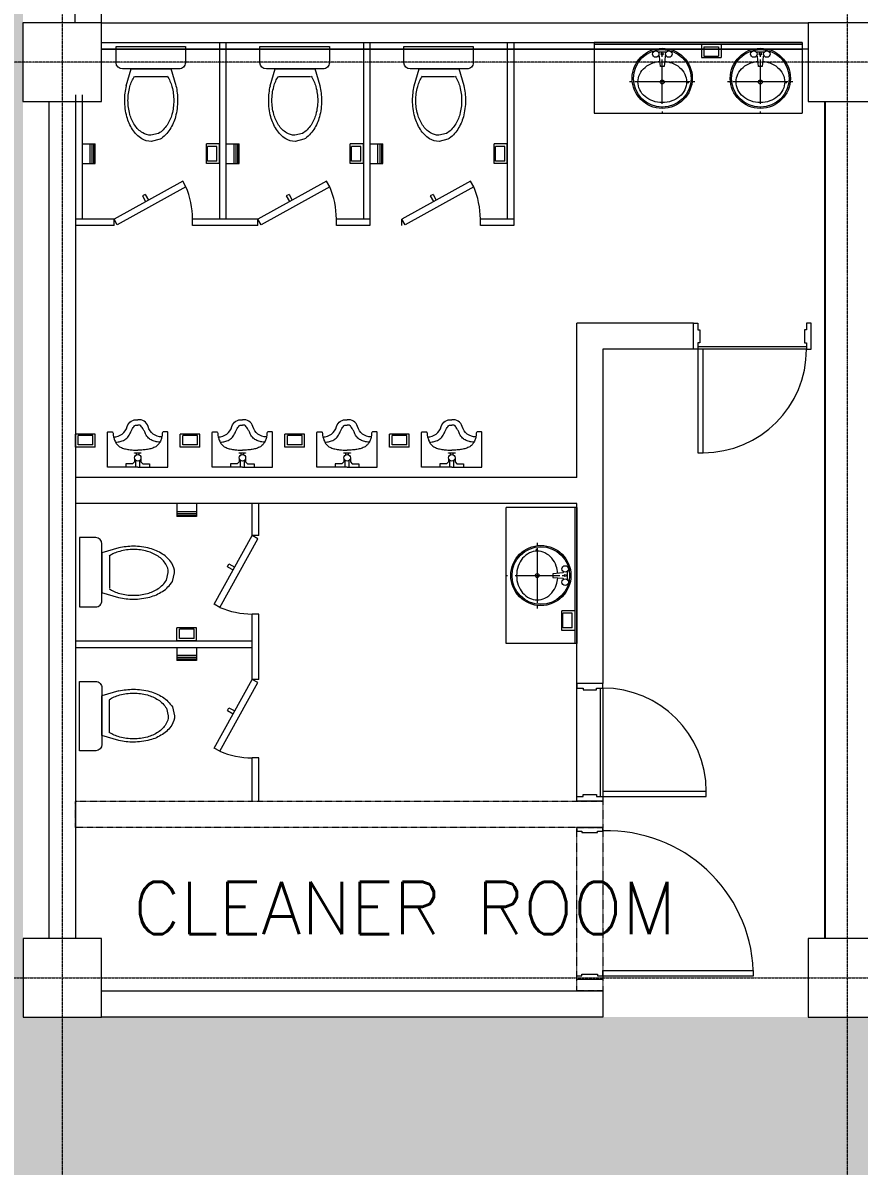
# Model space of a CAD drawing. Extents: x -59767 to 1106559, y -1290 to 1129522.
# Drawn here: x 140556 to 146947, y 438853 to 447593 of the extents above; entities that cross this region are included whole.
import ezdxf

# ---------------------------------------------------------------- set-up
doc = ezdxf.new("R2010")
doc.units = 0
doc.linetypes.add('CENTER', pattern=[2, 1.25, -0.25, 0.25, -0.25])
doc.linetypes.add('HIDDEN', pattern=[0.375, 0.25, -0.125])
doc.layers.get('0').update_dxf_attribs({"linetype": 'CONTINUOUS', "lineweight": 9})
doc.layers.add('1', color=2, linetype='CONTINUOUS')
for name, color, linetype, lineweight in [('COLUMN', 2, 'CONTINUOUS', 9), ('DOOR', 4, 'CONTINUOUS', 9), ('DRY WALL', 254, 'HIDDEN', 9), ('TEXT', 3, 'CONTINUOUS', 9), ('TOILET', 4, 'CONTINUOUS', 9), ('WALL', 7, 'CONTINUOUS', 9), ('WALL_200', 3, 'CONTINUOUS', 9), ('중간선', 5, 'CONTINUOUS', 9), ('중심선', 1, 'CENTER', 9)]:
    doc.layers.add(name, color=color, linetype=linetype, lineweight=lineweight)
doc.styles.get("Standard").update_dxf_attribs({"font": 'romans.shx', "bigfont": 'whtgtxt.shx'})

# ---------------------------------------------------------------- blocks, each defined once
blk = doc.blocks.new('column600')
at = {"layer": 'COLUMN', "linetype": 'Continuous'}
blk.add_lwpolyline([(-300, -300), (300, -300), (300, 300), (-300, 300)], close=True, dxfattribs=at)
blk = doc.blocks.new('32')
at = {"color": 4}
for p, q in [((-1319.2, 1321.8), (-1319.2, 1346.8)), ((-1269.2, 1321.8), (-1319.2, 1321.8)), ((-1254.2, 1306.8), (-1269.2, 1321.8)), ((-1244.2, 1346.8), (-1244.2, 1296.8)), ((-1214.2, 1346.8), (-1214.2, 1296.8)), ((-1204.2, 1306.8), (-1189.2, 1321.8)), ((-1189.2, 1321.8), (-1139.2, 1321.8)), ((-1139.2, 1321.8), (-1139.2, 1346.8)), ((-1254.2, 1281.8), (-1254.2, 1306.8)), ((-1254.2, 1236.8), (-1254.2, 1241.8)), ((-1254.2, 1241.8), (-1204.2, 1241.8)), ((-1204.2, 1236.8), (-1254.2, 1236.8)), ((-1239.2, 1251.8), (-1239.2, 1241.8)), ((-1219.2, 1251.8), (-1219.2, 1241.8)), ((-1204.2, 1281.8), (-1204.2, 1306.8)), ((-1204.2, 1241.8), (-1204.2, 1236.8))]:
    blk.add_line(p, q, dxfattribs=at)
for points in [[(-1229.2, 1346.8), (-1339.2, 1346.8), (-1459.2, 1346.8), (-1459.2, 1211.8), (-1459.2, 1081.8, 0.198912), (-1457.8, 1078.3, 0.198912), (-1454.2, 1076.8), (-1444.2, 1076.8), (-1424.2, 1076.8, 0.198912), (-1422.6, 1077.5, 0.063313), (-1419.2, 1081.8, 0.157252), (-1416.3, 1094.8, -0.093254), (-1414.2, 1116.8, -0.019564), (-1405.8, 1142.4, -0.033438), (-1399.2, 1156.8, -0.037775), (-1393.4, 1166, -0.028998), (-1384.2, 1176.8, -0.078156), (-1361, 1194.7, -0.067116), (-1329.2, 1206.8, -0.008472), (-1322.7, 1208.2, -0.00299), (-1304.2, 1211.8, -0.029725), (-1270.5, 1216.1, -0.024437), (-1229.2, 1216.8)], [(-1229.2, 1346.8), (-1119.2, 1346.8), (-999.2, 1346.8), (-999.2, 1211.8), (-999.2, 1081.8, -0.198912), (-1000.7, 1078.3, -0.198912), (-1004.2, 1076.8), (-1014.2, 1076.8), (-1034.2, 1076.8, -0.198912), (-1035.9, 1077.5, -0.063313), (-1039.2, 1081.8, -0.157252), (-1042.1, 1094.8, 0.093254), (-1044.2, 1116.8, 0.019564), (-1052.7, 1142.4, 0.033438), (-1059.2, 1156.8, 0.037775), (-1065.1, 1166, 0.028998), (-1074.2, 1176.8, 0.078156), (-1097.4, 1194.7, 0.067116), (-1129.2, 1206.8, 0.008472), (-1135.7, 1208.2, 0.00299), (-1154.2, 1211.8, 0.029725), (-1187.9, 1216.1, 0.024437), (-1229.2, 1216.8)], [(-1399.2, 1156.8, -0.028843), (-1378.1, 1155, -0.042834), (-1364.2, 1151.8, -0.02628), (-1330.8, 1139, -0.069019), (-1319.2, 1131.8, -0.04558), (-1305.6, 1118.2, -0.043799), (-1294.2, 1101.8, -0.025173), (-1285.3, 1084.1, 0.020072), (-1274.2, 1061.8, 0.022189), (-1263.9, 1044.7, 0.027483), (-1254.2, 1031.8, 0.170498), (-1246.9, 1027.5, 0.080612), (-1229.2, 1026.8)], [(-1059.2, 1156.8, 0.028843), (-1080.3, 1155, 0.042834), (-1094.2, 1151.8, 0.02628), (-1127.6, 1139, 0.069019), (-1139.2, 1131.8, 0.04558), (-1152.8, 1118.2, 0.043799), (-1164.2, 1101.8, 0.025173), (-1173.2, 1084.1, -0.020072), (-1184.2, 1061.8, -0.022189), (-1194.6, 1044.7, -0.027483), (-1204.2, 1031.8, -0.170498), (-1211.6, 1027.5, -0.080612), (-1229.2, 1026.8)], [(-1414.2, 1116.8, -0.337547), (-1309.2, 1036.8, 0.389909), (-1229.2, 986.8, -0.037166)], [(-1044.2, 1116.8, 0.337547), (-1149.2, 1036.8, -0.389909), (-1229.2, 986.8, 0.037166)]]:
    blk.add_lwpolyline(points, format="xyb", dxfattribs=at)
blk.add_circle((-1229.2, 1276.8), 25, dxfattribs=at)

msp = doc.modelspace()

# ---------------------------------------------------------------- hatches: boundary and pattern name
at = {"layer": '중간선', "transparency": 33554585}
h = msp.add_hatch(dxfattribs=at)
h.set_pattern_fill('DOTS', color=6, scale=100)
h.set_pattern_definition([(0, (-153659.02, 0), (79.375, 158.75), [0, -158.75])])
h.paths.add_polyline_path([(62206.8, 437492.8), (147155.5, 437492.8), (147155.5, 431342.8), (135156.3, 431342.8), (135155.8, 408342.9), (110306.8, 408342.9), (110306.8, 413342.8), (42731.8, 413342.8), (42731.8, 411042.9), (107706.8, 411042.9), (107706.8, 405943.1), (137455.8, 405943.1), (137455.8, 425942.8), (149156.8, 425942.8), (149156.8, 437492.8), (154558.2, 437492.8), (154558.2, 439992.8), (140556.3, 439992.8), (140556.3, 447592.8), (140556.8, 447592.8), (140556.8, 458268.2), (152605.7, 458268.2), (152607, 460992.8), (134958.2, 460992.8), (134958.2, 458267.7), (138156.7, 458267.7), (138156.7, 453992.8), (138156.7, 449230.7), (138156.7, 449192.8), (138156.7, 439992.8), (62200.3, 439993.6)])

# ---------------------------------------------------------------- linework, layer by layer
at = {"layer": '1', "linetype": 'Continuous'}
msp.add_line((146685.9, 446992.8), (146685.9, 440592.8), dxfattribs=at)
at = {"layer": 'DOOR'}
for p, q in [((145680, 445097.1), (145680, 445297.1)), ((146545, 445117.1), (145715, 445117.1)), ((146545, 445097.1), (145715, 445097.1)), ((144988.7, 442542.8), (144788.7, 442542.8)), ((144968.7, 442507.8), (144968.7, 441677.8)), ((144988.7, 442507.8), (144988.7, 441677.8)), ((144988.7, 441642.8), (144788.7, 441642.8))]:
    msp.add_line(p, q, dxfattribs=at)
for points in [[(145680, 445097.1), (145680, 445297.1), (145715, 445297.1), (145715, 445247.1), (145730, 445247.1), (145730, 445147.1), (145715, 445147.1), (145715, 445097.1)], [(146580, 445097.1), (146580, 445297.1), (146545, 445297.1), (146545, 445247.1), (146530, 445247.1), (146530, 445147.1), (146545, 445147.1), (146545, 445097.1)], [(145755, 445097.1), (145715, 445097.1), (145715, 444307.1), (145755, 444307.1)], [(144988.7, 442542.8), (144788.7, 442542.8), (144788.7, 442507.8), (144838.7, 442507.8), (144838.7, 442492.8), (144938.7, 442492.8), (144938.7, 442507.8), (144988.7, 442507.8)], [(144988.7, 441642.8), (144788.7, 441642.8), (144788.7, 441677.8), (144838.7, 441677.8), (144838.7, 441692.8), (144938.7, 441692.8), (144938.7, 441677.8), (144988.7, 441677.8)], [(144988.7, 441717.8), (144988.7, 441677.8), (145778.7, 441677.8), (145778.7, 441717.8)]]:
    msp.add_lwpolyline(points, close=True, dxfattribs=at)
for centre, start, end in [((145755, 445097.1), 270, 0), ((144988.7, 441717.8), 0, 90)]:
    msp.add_arc(centre, 790, start, end, dxfattribs=at)
at = {"layer": 'DRY WALL', "linetype": 'HIDDEN', "lineweight": 9, "ltscale": 0.5}
for points in [[(140958.2, 441642.8), (144988.7, 441642.8), (144988.7, 441442.8), (140958.2, 441442.8)], [(144988.7, 441442.8), (144988.7, 440192.8), (144788.7, 440192.8), (144788.7, 441442.8)]]:
    msp.add_lwpolyline(points, close=True, dxfattribs=at)
at = {"layer": 'TOILET'}
for p, q in [((142058.2, 447442.8), (142058.2, 446092.8)), ((142108.2, 447442.8), (142108.2, 446092.8)), ((143158.2, 447442.8), (143158.2, 446092.8)), ((143158.2, 447442.8), (143158.2, 446092.8)), ((143208.2, 447442.8), (143208.2, 446042.8)), ((143208.2, 447442.8), (143208.2, 446092.8)), ((144258.2, 447442.8), (144258.2, 446092.8)), ((144308.2, 447442.8), (144308.2, 446042.8)), ((145742.3, 447427.7), (145742.3, 447328)), ((145761.3, 447408.7), (145761.3, 447337.3)), ((145761.3, 447408.7), (145873.3, 447408.7)), ((145873.3, 447408.7), (145873.3, 447337.3)), ((145892.3, 447427.7), (145892.3, 447328)), ((145742.3, 447328), (145892.3, 447328)), ((140958.2, 447042.8), (140958.2, 446042.8)), ((141008.2, 447042.8), (141008.2, 446092.8)), ((141008.2, 446667.8), (141107.9, 446667.8)), ((141070.1, 446517.8), (141070.1, 446667.8)), ((141107.9, 446517.8), (141107.9, 446667.8)), ((142058.2, 446667.8), (141958.5, 446667.8)), ((141958.5, 446517.8), (141958.5, 446667.8)), ((142039.2, 446648.8), (141967.8, 446648.8)), ((142039.2, 446536.8), (142039.2, 446648.8)), ((142058.2, 446517.8), (142058.2, 446667.8)), ((142108.2, 446667.8), (142207.9, 446667.8)), ((142170.1, 446517.8), (142170.1, 446667.8)), ((142207.9, 446517.8), (142207.9, 446667.8)), ((143158.2, 446667.8), (143058.5, 446667.8)), ((143058.5, 446517.8), (143058.5, 446667.8)), ((143139.2, 446648.8), (143067.8, 446648.8)), ((143139.2, 446536.8), (143139.2, 446648.8)), ((143158.2, 446517.8), (143158.2, 446667.8)), ((143158.2, 446517.8), (143158.2, 446667.8)), ((143208.2, 446667.8), (143307.9, 446667.8)), ((143270.1, 446517.8), (143270.1, 446667.8)), ((143307.9, 446517.8), (143307.9, 446667.8)), ((144258.2, 446667.8), (144158.5, 446667.8)), ((144158.5, 446517.8), (144158.5, 446667.8)), ((144239.2, 446648.8), (144167.8, 446648.8)), ((144239.2, 446536.8), (144239.2, 446648.8)), ((144258.2, 446517.8), (144258.2, 446667.8)), ((142039.2, 446536.8), (141967.8, 446536.8)), ((143139.2, 446536.8), (143067.8, 446536.8)), ((144239.2, 446536.8), (144167.8, 446536.8)), ((141008.2, 446517.8), (141107.9, 446517.8)), ((142058.2, 446517.8), (141958.5, 446517.8)), ((142108.2, 446517.8), (142207.9, 446517.8)), ((143158.2, 446517.8), (143058.5, 446517.8)), ((143208.2, 446517.8), (143307.9, 446517.8)), ((144258.2, 446517.8), (144158.5, 446517.8)), ((141777.7, 446383.4), (141252.6, 446092.8)), ((141801.9, 446339.7), (141777.7, 446383.4)), ((142877.7, 446383.4), (142352.6, 446092.8)), ((142901.9, 446339.7), (142877.7, 446383.4)), ((143977.7, 446383.4), (143452.6, 446092.8)), ((144001.9, 446339.7), (143977.7, 446383.4)), ((141801.9, 446339.7), (141276.8, 446049.1)), ((141490.9, 446281.9), (141469.1, 446269.8)), ((141469.1, 446269.8), (141493.3, 446226)), ((141490.9, 446281.9), (141515.2, 446238.1)), ((142901.9, 446339.7), (142376.8, 446049.1)), ((142590.9, 446281.9), (142569.1, 446269.8)), ((142569.1, 446269.8), (142593.3, 446226)), ((142590.9, 446281.9), (142615.2, 446238.1)), ((144001.9, 446339.7), (143476.8, 446049.1)), ((143690.9, 446281.9), (143669.1, 446269.8)), ((143669.1, 446269.8), (143693.3, 446226)), ((143690.9, 446281.9), (143715.2, 446238.1)), ((141252.6, 446092.8), (140958.2, 446092.8)), ((141252.6, 446042.8), (141252.6, 446092.8)), ((141276.8, 446049.1), (141252.6, 446092.8)), ((141252.6, 446042.8), (141252.6, 446092.8)), ((142352.6, 446092.8), (141852.6, 446092.8)), ((141852.6, 446042.8), (141852.6, 446092.8)), ((142352.6, 446042.8), (142352.6, 446092.8)), ((142376.8, 446049.1), (142352.6, 446092.8)), ((142352.6, 446042.8), (142352.6, 446092.8)), ((142952.6, 446042.8), (142952.6, 446092.8)), ((143208.2, 446092.8), (142952.6, 446092.8)), ((143452.6, 446042.8), (143452.6, 446092.8)), ((143476.8, 446049.1), (143452.6, 446092.8)), ((143452.6, 446042.8), (143452.6, 446092.8)), ((144052.6, 446042.8), (144052.6, 446092.8)), ((144308.2, 446092.8), (144052.6, 446092.8)), ((141252.6, 446042.8), (140958.2, 446042.8)), ((142352.6, 446042.8), (141852.6, 446042.8)), ((143208.2, 446042.8), (142952.6, 446042.8)), ((144308.2, 446042.8), (144052.6, 446042.8)), ((140958.7, 444347.9), (140958.7, 444447.6)), ((141108.7, 444447.6), (140958.7, 444447.6)), ((140977.7, 444366.9), (140977.7, 444438.3)), ((141089.7, 444366.9), (141089.7, 444438.3)), ((141108.7, 444347.9), (141108.7, 444447.6)), ((141758.7, 444347.9), (141758.7, 444447.6)), ((141908.7, 444447.6), (141758.7, 444447.6)), ((141777.7, 444366.9), (141777.7, 444438.3)), ((141889.7, 444366.9), (141889.7, 444438.3)), ((141908.7, 444347.9), (141908.7, 444447.6)), ((142558.7, 444347.9), (142558.7, 444447.6)), ((142708.7, 444447.6), (142558.7, 444447.6)), ((142577.7, 444366.9), (142577.7, 444438.3)), ((142689.7, 444366.9), (142689.7, 444438.3)), ((142708.7, 444347.9), (142708.7, 444447.6)), ((143358.7, 444347.9), (143358.7, 444447.6)), ((143508.7, 444447.6), (143358.7, 444447.6)), ((143377.7, 444366.9), (143377.7, 444438.3)), ((143489.7, 444366.9), (143489.7, 444438.3)), ((143508.7, 444347.9), (143508.7, 444447.6)), ((141108.7, 444347.9), (140958.7, 444347.9)), ((141089.7, 444366.9), (140977.7, 444366.9)), ((141908.7, 444347.9), (141758.7, 444347.9)), ((141889.7, 444366.9), (141777.7, 444366.9)), ((142708.7, 444347.9), (142558.7, 444347.9)), ((142689.7, 444366.9), (142577.7, 444366.9)), ((143508.7, 444347.9), (143358.7, 444347.9)), ((143489.7, 444366.9), (143377.7, 444366.9)), ((141733.2, 443917.9), (141733.2, 443818.2)), ((141883.2, 443917.9), (141883.2, 443818.2)), ((142308.2, 443673.5), (142308.2, 443917.9)), ((142358.2, 443673.5), (142358.2, 443917.9)), ((141883.2, 443856), (141733.2, 443856)), ((141883.2, 443818.2), (141733.2, 443818.2)), ((142017.6, 443148.4), (142308.2, 443673.5)), ((142061.4, 443124.2), (142351.9, 443649.3)), ((142358.2, 443673.5), (142308.2, 443673.5)), ((142351.9, 443649.3), (142308.2, 443673.5)), ((142358.2, 443673.5), (142308.2, 443673.5)), ((142119.2, 443435.1), (142131.3, 443457)), ((142119.2, 443435.1), (142162.9, 443410.9)), ((142131.3, 443457), (142175, 443432.8)), ((142061.4, 443124.2), (142017.6, 443148.4)), ((142308.2, 442573.5), (142308.2, 443073.5)), ((142358.2, 443073.5), (142308.2, 443073.5)), ((142358.2, 442573.5), (142358.2, 443073.5)), ((144773.7, 443098), (144674, 443098)), ((144674, 442948), (144674, 443098)), ((144754.7, 443079), (144683.3, 443079)), ((144754.7, 442967), (144754.7, 443079)), ((141733.2, 442867.9), (141733.2, 442967.6)), ((141883.2, 442967.6), (141733.2, 442967.6)), ((141752.2, 442886.9), (141752.2, 442958.3)), ((141864.2, 442886.9), (141864.2, 442958.3)), ((141883.2, 442867.9), (141883.2, 442967.6)), ((144773.7, 442948), (144674, 442948)), ((144754.7, 442967), (144683.3, 442967)), ((140958.2, 442867.9), (142308.2, 442867.9)), ((141883.2, 442867.9), (141733.2, 442867.9)), ((141864.2, 442886.9), (141752.2, 442886.9)), ((140958.2, 442817.9), (142308.2, 442817.9)), ((141733.2, 442817.9), (141733.2, 442718.2)), ((141883.2, 442817.9), (141883.2, 442718.2)), ((141883.2, 442756), (141733.2, 442756)), ((141883.2, 442718.2), (141733.2, 442718.2)), ((142017.6, 442048.4), (142308.2, 442573.5)), ((142061.4, 442024.2), (142351.9, 442549.3)), ((142358.2, 442573.5), (142308.2, 442573.5)), ((142351.9, 442549.3), (142308.2, 442573.5)), ((142358.2, 442573.5), (142308.2, 442573.5)), ((142119.2, 442335.1), (142131.3, 442357)), ((142119.2, 442335.1), (142162.9, 442310.9)), ((142131.3, 442357), (142175, 442332.8)), ((142061.4, 442024.2), (142017.6, 442048.4)), ((142308.2, 441642.8), (142308.2, 441973.5)), ((142358.2, 441973.5), (142308.2, 441973.5)), ((142358.2, 441642.8), (142358.2, 441973.5))]:
    msp.add_line(p, q, dxfattribs=at)
at = {"layer": 'TOILET', "color": 4}
for p, q in [((144922.3, 447442.7), (144922.3, 446902.7)), ((146512.3, 447442.7), (144922.3, 447442.7)), ((146512.3, 447427.7), (144922.3, 447427.7)), ((146512.3, 447442.7), (146512.3, 446902.7)), ((145471.6, 447368.7), (145413, 447368.7)), ((145416.1, 447340.7), (145413, 447340.7)), ((145428.3, 447259.7), (145421.1, 447336.2)), ((145442.3, 447332.7), (145442.3, 447352.7)), ((145463.5, 447336.2), (145456.3, 447259.7)), ((145471.6, 447340.7), (145468.5, 447340.7)), ((145761.3, 447337.3), (145873.3, 447337.3)), ((146221.6, 447368.7), (146163, 447368.7)), ((146166.1, 447340.7), (146163, 447340.7)), ((146178.3, 447259.7), (146171.1, 447336.2)), ((146192.3, 447332.7), (146192.3, 447352.7)), ((146213.5, 447336.2), (146206.3, 447259.7)), ((146221.6, 447340.7), (146218.5, 447340.7)), ((141345.9, 447112.3), (141384.1, 447241.8)), ((141384.1, 447241.8), (141689.6, 447241.8)), ((141727.7, 447112.3), (141689.6, 447241.8)), ((142445.9, 447112.3), (142484.1, 447241.8)), ((142484.1, 447241.8), (142789.6, 447241.8)), ((142827.7, 447112.3), (142789.6, 447241.8)), ((143545.9, 447112.3), (143584.1, 447241.8)), ((143584.1, 447241.8), (143889.6, 447241.8)), ((143927.7, 447112.3), (143889.6, 447241.8)), ((145456.3, 447259.7), (145428.3, 447259.7)), ((145442.3, 446972.7), (145442.3, 447312.7)), ((146206.3, 447259.7), (146178.3, 447259.7)), ((146192.3, 446972.7), (146192.3, 447312.7)), ((141411.2, 447183.4), (141655.2, 447183.4)), ((142511.2, 447183.4), (142755.2, 447183.4)), ((143611.2, 447183.4), (143855.2, 447183.4)), ((145212.3, 447141.2), (145191.3, 447141.2)), ((145652.3, 447141.2), (145232.3, 447141.2)), ((145691.3, 447141.2), (145672.3, 447141.2)), ((145962.3, 447141.2), (145941.3, 447141.2)), ((146402.3, 447141.2), (145982.3, 447141.2)), ((146441.3, 447141.2), (146422.3, 447141.2)), ((145645.5, 447134), (145626.5, 447134)), ((146395.5, 447134), (146376.5, 447134)), ((144922.3, 446902.7), (146512.3, 446902.7)), ((145442.3, 446937.2), (145442.3, 446952.7)), ((145443.2, 446898.6), (145443.2, 446914.6)), ((146192.3, 446937.2), (146192.3, 446952.7)), ((146193.2, 446898.6), (146193.2, 446914.6)), ((141967.8, 446536.8), (141967.8, 446648.8)), ((143067.8, 446536.8), (143067.8, 446648.8)), ((144167.8, 446536.8), (144167.8, 446648.8)), ((141089.7, 444438.3), (140977.7, 444438.3)), ((141889.7, 444438.3), (141777.7, 444438.3)), ((142689.7, 444438.3), (142577.7, 444438.3)), ((143489.7, 444438.3), (143377.7, 444438.3)), ((144248.7, 442847.9), (144248.7, 443887.9)), ((144788.7, 443887.9), (144248.7, 443887.9)), ((144773.7, 443887.9), (144773.7, 442847.9)), ((144788.7, 443887.9), (144788.7, 442847.9)), ((141288.8, 443580.2), (141159.2, 443542)), ((144480, 443571.1), (144480, 443552.1)), ((144487.2, 443616.9), (144487.2, 443597.9)), ((144487.2, 443577.9), (144487.2, 443157.9)), ((141159.2, 443542), (141159.2, 443236.5)), ((141217.6, 443514.9), (141217.6, 443270.9)), ((144682.2, 443389.1), (144605.7, 443381.9)), ((144605.7, 443381.9), (144605.7, 443353.9)), ((144686.7, 443397.2), (144686.7, 443394.1)), ((144714.7, 443397.2), (144714.7, 443338.6)), ((144244.6, 443368.8), (144260.6, 443368.8)), ((144283.2, 443367.9), (144298.7, 443367.9)), ((144318.7, 443367.9), (144658.7, 443367.9)), ((144605.7, 443353.9), (144682.2, 443346.7)), ((144678.7, 443367.9), (144698.7, 443367.9)), ((144686.7, 443341.7), (144686.7, 443338.6)), ((141288.8, 443198.4), (141159.2, 443236.5)), ((144487.2, 443137.9), (144487.2, 443116.9)), ((144683.3, 442967), (144683.3, 443079)), ((141864.2, 442958.3), (141752.2, 442958.3)), ((144788.7, 442847.9), (144248.7, 442847.9)), ((141288.8, 442487.4), (141159.2, 442449.3)), ((141159.2, 442143.8), (141159.2, 442449.3)), ((141217.6, 442170.9), (141217.6, 442414.9)), ((141288.8, 442105.6), (141159.2, 442143.8))]:
    msp.add_line(p, q, dxfattribs=at)
at = {"layer": 'TOILET', "linetype": 'Continuous'}
msp.add_line((145342.7, 447222.4), (145342.7, 447222.4), dxfattribs=at)
at = {"layer": 'TOILET', "color": 6}
for p, q in [((141086, 446517.8), (141086, 446667.8)), ((141098.6, 446517.8), (141098.6, 446667.8)), ((142186, 446517.8), (142186, 446667.8)), ((142198.6, 446517.8), (142198.6, 446667.8)), ((143286, 446517.8), (143286, 446667.8)), ((143298.6, 446517.8), (143298.6, 446667.8)), ((141883.2, 443840.1), (141733.2, 443840.1)), ((141883.2, 443827.5), (141733.2, 443827.5)), ((141883.2, 442740.1), (141733.2, 442740.1)), ((141883.2, 442727.5), (141733.2, 442727.5))]:
    msp.add_line(p, q, dxfattribs=at)
at = {"layer": 'TOILET', "color": 4}
for points in [[(141749.4, 447241.5), (141317, 447241.5, -0.4), (141268.2, 447288), (141268.2, 447412.8), (141798.2, 447412.8), (141798.2, 447288, -0.428571), (141749.4, 447241.5)], [(142849.4, 447241.5), (142417, 447241.5, -0.4), (142368.2, 447288), (142368.2, 447412.8), (142898.2, 447412.8), (142898.2, 447288, -0.428571), (142849.4, 447241.5)], [(143949.4, 447241.5), (143517, 447241.5, -0.4), (143468.2, 447288), (143468.2, 447412.8), (143998.2, 447412.8), (143998.2, 447288, -0.428571), (143949.4, 447241.5)], [(145460, 447298.5, -0.064435), (145514.8, 447286.8, -0.091719), (145573.8, 447252.9, -0.103599), (145614.7, 447200.3, -0.113912), (145628.3, 447141.2, -0.113912), (145614.7, 447082.1, -0.103599), (145573.8, 447029.5, -0.091719), (145514.8, 446995.6, -0.084785), (145442.3, 446983.2, -0.084785), (145369.8, 446995.6, -0.091719), (145310.8, 447029.5, -0.103599), (145269.9, 447082.1, -0.113912), (145256.3, 447141.2, -0.113912), (145269.9, 447200.3, -0.103599), (145310.8, 447252.9, -0.091719), (145369.8, 447286.8, -0.064435), (145424.6, 447298.5)], [(146210, 447298.5, -0.064435), (146264.8, 447286.8, -0.091719), (146323.8, 447252.9, -0.103599), (146364.7, 447200.3, -0.113912), (146378.3, 447141.2, -0.113912), (146364.7, 447082.1, -0.103599), (146323.8, 447029.5, -0.091719), (146264.8, 446995.6, -0.084785), (146192.3, 446983.2, -0.084785), (146119.8, 446995.6, -0.091719), (146060.8, 447029.5, -0.103599), (146019.9, 447082.1, -0.113912), (146006.3, 447141.2, -0.113912), (146019.9, 447200.3, -0.103599), (146060.8, 447252.9, -0.091719), (146119.8, 447286.8, -0.064435), (146174.6, 447298.5)], [(141709.4, 446999.3, -0.06667), (141695.2, 446893.5, -0.079177), (141658.1, 446811.4, -0.107152), (141593.1, 446747.7), (141534.4, 446733.6, -0.141301), (141471.7, 446751.7, -0.107152), (141410.7, 446811.4, -0.079177), (141373.6, 446893.5, -0.06667), (141359.4, 446999.3, -0.06667), (141373.6, 447105.2, -0.076617), (141409.1, 447184.8)], [(141659, 447185.9, -0.07779), (141695.2, 447105.2, -0.06667), (141709.4, 446999.3)], [(142809.4, 446999.3, -0.06667), (142795.2, 446893.5, -0.079177), (142758.1, 446811.4, -0.107152), (142693.1, 446747.7), (142634.4, 446733.6, -0.141301), (142571.7, 446751.7, -0.107152), (142510.7, 446811.4, -0.079177), (142473.6, 446893.5, -0.06667), (142459.4, 446999.3, -0.06667), (142473.6, 447105.2, -0.076617), (142509.1, 447184.8)], [(142759, 447185.9, -0.07779), (142795.2, 447105.2, -0.06667), (142809.4, 446999.3)], [(143909.4, 446999.3, -0.06667), (143895.2, 446893.5, -0.079177), (143858.1, 446811.4, -0.107152), (143793.1, 446747.7), (143734.4, 446733.6, -0.141301), (143671.7, 446751.7, -0.107152), (143610.7, 446811.4, -0.079177), (143573.6, 446893.5, -0.06667), (143559.4, 446999.3, -0.06667), (143573.6, 447105.2, -0.076617), (143609.1, 447184.8)], [(143859, 447185.9, -0.07779), (143895.2, 447105.2, -0.06667), (143909.4, 446999.3)], [(141738.8, 447000.5, -0.065122), (141722.4, 446875, -0.077906), (141679.6, 446778, -0.107177), (141604.1, 446702.5), (141536.7, 446685.9, -0.144137), (141464.5, 446707.1, -0.107177), (141393.8, 446778, -0.077906), (141351, 446875, -0.065122), (141334.6, 447000.5, -0.05768), (141347.5, 447111.9)], [(141725.9, 447111.8, -0.057645), (141738.8, 447000.5)], [(142838.8, 447000.5, -0.065122), (142822.4, 446875, -0.077906), (142779.6, 446778, -0.107177), (142704.1, 446702.5), (142636.7, 446685.9, -0.144137), (142564.5, 446707.1, -0.107177), (142493.8, 446778, -0.077906), (142451, 446875, -0.065122), (142434.6, 447000.5, -0.05768), (142447.5, 447111.9)], [(142825.9, 447111.8, -0.057645), (142838.8, 447000.5)], [(143938.8, 447000.5, -0.065122), (143922.4, 446875, -0.077906), (143879.6, 446778, -0.107177), (143804.1, 446702.5), (143736.7, 446685.9, -0.144137), (143664.5, 446707.1, -0.107177), (143593.8, 446778, -0.077906), (143551, 446875, -0.065122), (143534.6, 447000.5, -0.05768), (143547.5, 447111.9)], [(143925.9, 447111.8, -0.057645), (143938.8, 447000.5)], [(141159.5, 443176.7), (141159.5, 443609.1, 0.4), (141113.1, 443657.9), (140988.2, 443657.9), (140988.2, 443127.9), (141113.1, 443127.9, 0.428571), (141159.5, 443176.7)], [(141401.7, 443216.7, 0.06667), (141507.5, 443230.9, 0.079177), (141589.6, 443267.9, 0.107152), (141653.4, 443333), (141667.5, 443391.7, 0.141301), (141649.4, 443454.4, 0.107152), (141589.6, 443515.4, 0.079177), (141507.5, 443552.5, 0.06667), (141401.7, 443566.7, 0.06667), (141295.9, 443552.5, 0.076617), (141216.2, 443517)], [(141400.6, 443187.3, 0.065122), (141526, 443203.7, 0.077906), (141623, 443246.5, 0.107177), (141698.6, 443322), (141715.1, 443389.4, 0.144137), (141693.9, 443461.5, 0.107177), (141623, 443532.3, 0.077906), (141526, 443575.1, 0.065122), (141400.6, 443591.5, 0.05768), (141289.1, 443578.6)], [(144644.5, 443385.6, 0.064435), (144632.8, 443440.4, 0.091719), (144598.9, 443499.4, 0.103599), (144546.3, 443540.3, 0.113912), (144487.2, 443553.9, 0.113912), (144428.1, 443540.3, 0.103599), (144375.5, 443499.4, 0.091719), (144341.6, 443440.4, 0.084785), (144329.2, 443367.9, 0.084785), (144341.6, 443295.4, 0.091719), (144375.5, 443236.4, 0.103599), (144428.1, 443195.6, 0.113912), (144487.2, 443181.9, 0.113912), (144546.3, 443195.6, 0.103599), (144598.9, 443236.4, 0.091719), (144632.8, 443295.4, 0.064435), (144644.5, 443350.2)], [(141215.1, 443267.1, 0.07779), (141295.9, 443230.9, 0.06667), (141401.7, 443216.7)], [(141289.2, 443200.2, 0.057645), (141400.6, 443187.3)], [(141159.5, 442509.1), (141159.5, 442076.7, -0.4), (141113.1, 442027.9), (140988.2, 442027.9), (140988.2, 442557.9), (141113.1, 442557.9, -0.428571), (141159.5, 442509.1)], [(141215.1, 442418.7, -0.07779), (141295.9, 442454.9, -0.06667), (141401.7, 442469.1)], [(141401.7, 442469.1, -0.06667), (141507.5, 442454.9, -0.079177), (141589.6, 442417.9, -0.107152), (141653.4, 442352.8), (141667.5, 442294.1, -0.141301), (141649.4, 442231.4, -0.107152), (141589.6, 442170.4, -0.079177), (141507.5, 442133.3, -0.06667), (141401.7, 442119.1, -0.06667), (141295.9, 442133.3, -0.076617), (141216.2, 442168.8)], [(141400.6, 442498.5, -0.065122), (141526, 442482.1, -0.077906), (141623, 442439.3, -0.107177), (141698.6, 442363.9), (141715.1, 442296.4, -0.144137), (141693.9, 442224.3, -0.107177), (141623, 442153.5, -0.077906), (141526, 442110.7, -0.065122), (141400.6, 442094.3, -0.05768), (141289.1, 442107.2)], [(141289.2, 442485.6, -0.057645), (141400.6, 442498.5)]]:
    msp.add_lwpolyline(points, format="xyb", dxfattribs=at)
for points in [[(141663.6, 447241.7), (141406.4, 447241.7)], [(141406.4, 447241.7), (141663.6, 447241.7)], [(142763.6, 447241.7), (142506.4, 447241.7)], [(142506.4, 447241.7), (142763.6, 447241.7)], [(143863.6, 447241.7), (143606.4, 447241.7)], [(143606.4, 447241.7), (143863.6, 447241.7)], [(141159.3, 443262.4), (141159.3, 443519.7)], [(141159.3, 443519.7), (141159.3, 443262.4)], [(141159.3, 442423.4), (141159.3, 442166.1)], [(141159.3, 442166.1), (141159.3, 442423.4)]]:
    msp.add_lwpolyline(points, dxfattribs=at)
for centre, radius in [((145442.3, 447168.7), 230), ((145442.3, 447168.7), 220), ((145392.3, 447354.7), 25), ((145442.3, 447354.7), 8), ((145492.3, 447354.7), 25), ((146192.3, 447168.7), 230), ((146192.3, 447168.7), 220), ((146142.3, 447354.7), 25), ((146192.3, 447354.7), 8), ((146242.3, 447354.7), 25), ((145442.3, 447141.2), 15), ((146192.3, 447141.2), 15), ((144514.7, 443367.9), 230), ((144514.7, 443367.9), 220), ((144487.2, 443367.9), 15), ((144700.7, 443417.9), 25), ((144700.7, 443317.9), 25), ((144700.7, 443367.9), 8)]:
    msp.add_circle(centre, radius, dxfattribs=at)
for centre, start, end in [((145416.1, 447335.7), 5.39095, 90), ((145468.5, 447335.7), 90, 174.60905), ((146166.1, 447335.7), 5.39095, 90), ((146218.5, 447335.7), 90, 174.60905), ((144681.7, 443394.1), 275.39095, 0), ((144681.7, 443341.7), 0, 84.60905)]:
    msp.add_arc(centre, 5, start, end, dxfattribs=at)
at = {"layer": 'TOILET'}
for centre, start, end in [((141187.3, 446084.7), 0.70178, 22.53064), ((142287.3, 446084.7), 0.70178, 22.53064), ((143387.3, 446084.7), 0.70178, 22.53064), ((142316.3, 443738.8), 247.46936, 269.29822), ((142316.3, 442638.8), 247.46936, 269.29822)]:
    msp.add_arc(centre, 665.4, start, end, dxfattribs=at)
at = {"layer": 'WALL', "color": 0}
for p, q in [((144968.7, 441442.8), (144808.7, 441442.8)), ((144988.7, 440307.8), (144988.7, 440347.8)), ((144988.7, 440347.8), (146138.7, 440347.8)), ((146138.7, 440307.8), (146138.7, 440347.8)), ((144968.7, 440279.8), (144808.7, 440279.8)), ((144988.7, 440307.8), (146138.7, 440307.8))]:
    msp.add_line(p, q, dxfattribs=at)
for points in [[(144988.7, 441442.8), (144788.7, 441442.8), (144788.7, 441414.8), (144828.7, 441414.8), (144828.7, 441402.8), (144948.7, 441402.8), (144948.7, 441414.8), (144988.7, 441414.8)], [(144988.7, 440279.8), (144788.7, 440279.8), (144788.7, 440307.8), (144828.7, 440307.8), (144828.7, 440319.8), (144948.7, 440319.8), (144948.7, 440307.8), (144988.7, 440307.8)]]:
    msp.add_lwpolyline(points, close=True, dxfattribs=at)
msp.add_arc((145025.4, 440301.9), 1113.6, 2.36526, 91.88666, dxfattribs=at)
at = {"layer": 'WALL_200', "ltscale": 0.5}
for p, q in [((141156.8, 447442.8), (146512.3, 447442.7)), ((141156.8, 447392.8), (146512.3, 447392.7)), ((144788.7, 444117.9), (144788.7, 445297.3)), ((145680, 445297.1, -1), (144788.7, 445297.3)), ((144988.7, 445097.3), (144988.7, 442542.8)), ((145858.7, 445097.1), (144988.7, 445097.3)), ((144788.7, 444117.9), (140958.2, 444117.9)), ((144788.7, 443917.9), (140958.2, 443917.9)), ((144788.7, 441642.8, -0.6), (144788.7, 443917.9))]:
    msp.add_line(p, q, dxfattribs=at)
for points in [[(141156.8, 453992.8), (141155.3, 447592.8), (140955.3, 447592.8), (140956.8, 453992.8)], [(141156.8, 447592.8), (146556.8, 447592.8), (146556.8, 447392.8), (141156.8, 447392.8)], [(140958.2, 446992.8), (140958.2, 440592.8), (140758.2, 440592.8), (140758.2, 446992.8)], [(141157.7, 440192.8), (144988.7, 440192.8), (144988.7, 439992.8), (141157.7, 439992.8)]]:
    msp.add_lwpolyline(points, close=True, dxfattribs=at)
at = {"layer": '중심선'}
for p, q in [((140858.2, 405642.8), (140858.2, 469140.2)), ((146858.2, 405642.8), (146858.2, 469140.2)), ((154858.2, 447292.8), (62208.2, 447292.8)), ((62208.2, 440292.8), (154858.2, 440292.8))]:
    msp.add_line(p, q, dxfattribs=at)

# ---------------------------------------------------------------- block references
at = {"layer": 'COLUMN', "linetype": 'Continuous'}
for p in [(140856.7, 447292.8), (146856.8, 447292.8), (140857.7, 440292.8), (146856.8, 440292.8)]:
    msp.add_blockref('column600', p, dxfattribs=at)
at = {"layer": 'TOILET', "rotation": 180}
for p in [(140204.5, 445543.9), (141004.5, 445543.9), (141804.5, 445543.9), (142604.5, 445543.9)]:
    msp.add_blockref('32', p, dxfattribs=at)

# ---------------------------------------------------------------- texts
at = {"layer": 'TEXT', "lineweight": 9}
msp.add_text('CLEANER ROOM', height=400, dxfattribs=at).set_placement((141400, 440626.7))

doc.saveas('drawing.dxf')
